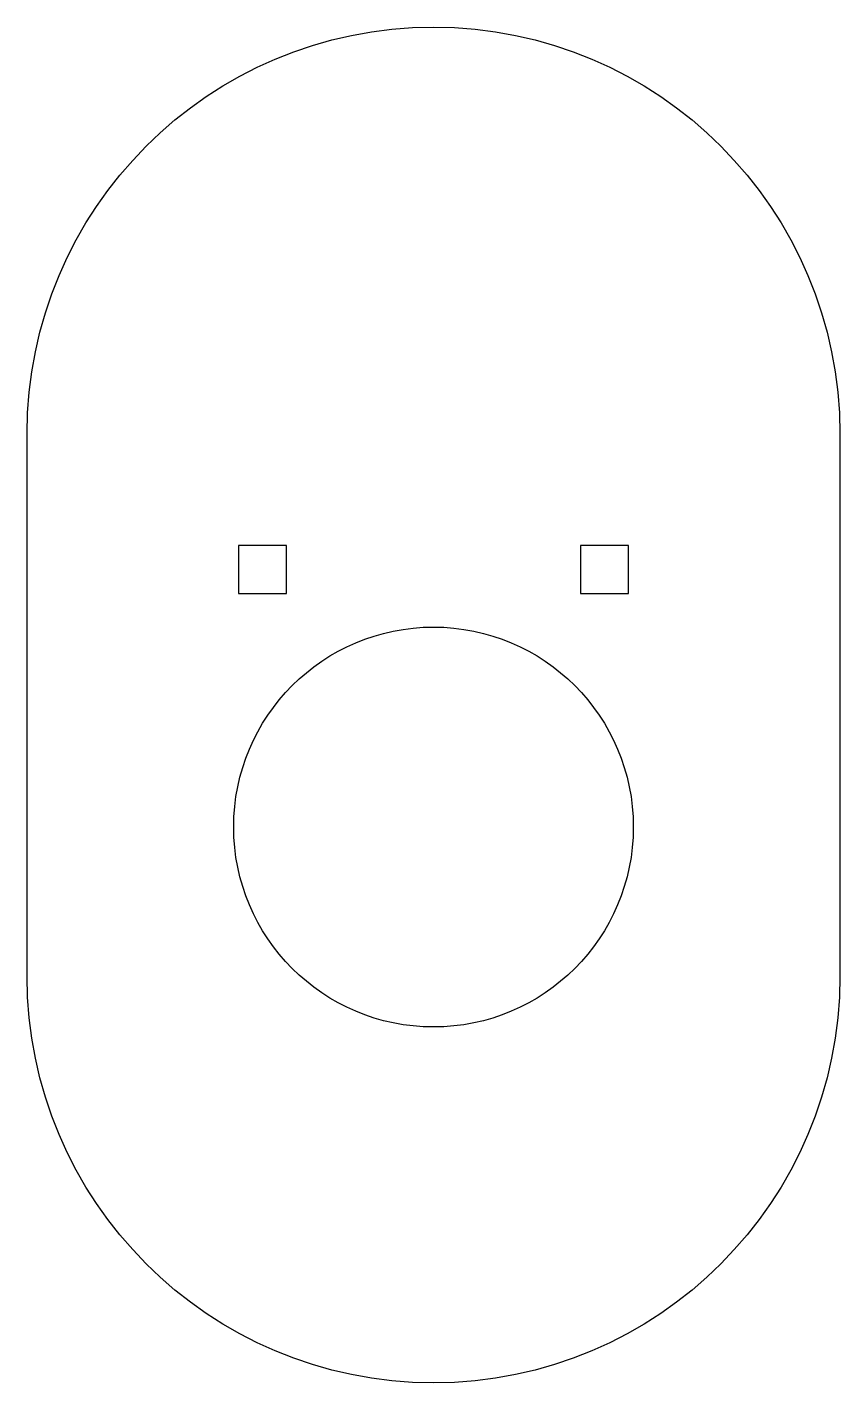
# Model space of a CAD drawing. Header units: millimetres. Extents: x -6 to 6, y -10 to 10.
import ezdxf

# ---------------------------------------------------------------- set-up
doc = ezdxf.new("R2010")
doc.units = ezdxf.units.MM
doc.layers.get('0').update_dxf_attribs({"linetype": 'CONTINUOUS'})

msp = doc.modelspace()

# ---------------------------------------------------------------- linework, layer by layer
msp.add_lwpolyline([(-6, 4, -1), (6, 4), (6, -4, -1), (-6, -4)], format="xyb", close=True)
for points in [[(-2.17, 2.355), (-2.88, 2.355), (-2.88, 1.645), (-2.17, 1.645)], [(2.88, 2.355), (2.17, 2.355), (2.17, 1.645), (2.88, 1.645)]]:
    msp.add_lwpolyline(points, close=True)
msp.add_circle((0, -1.8), 2.95)

doc.saveas('drawing.dxf')
